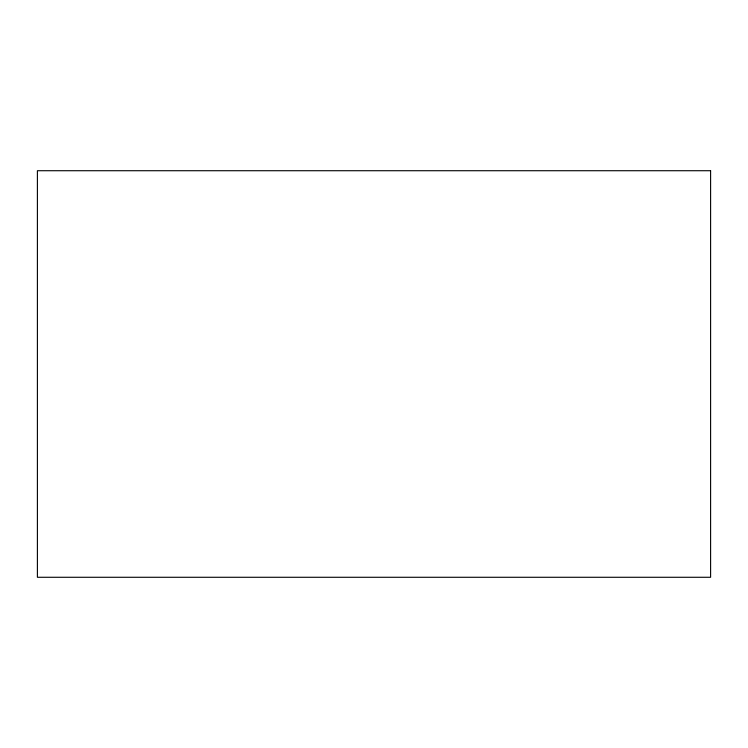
<?xml version="1.0" encoding="UTF-8"?>
<svg xmlns="http://www.w3.org/2000/svg" width="748" height="748" viewBox="0 0 748 748"><rect width="100%" height="100%" fill="white"/><g stroke="black" fill="none" stroke-linecap="round" stroke-linejoin="round"><path stroke-width="1.12" d="M710.6 170.722L37.4 170.722L37.4 577.278L710.6 577.278L710.6 170.722"/></g></svg>
